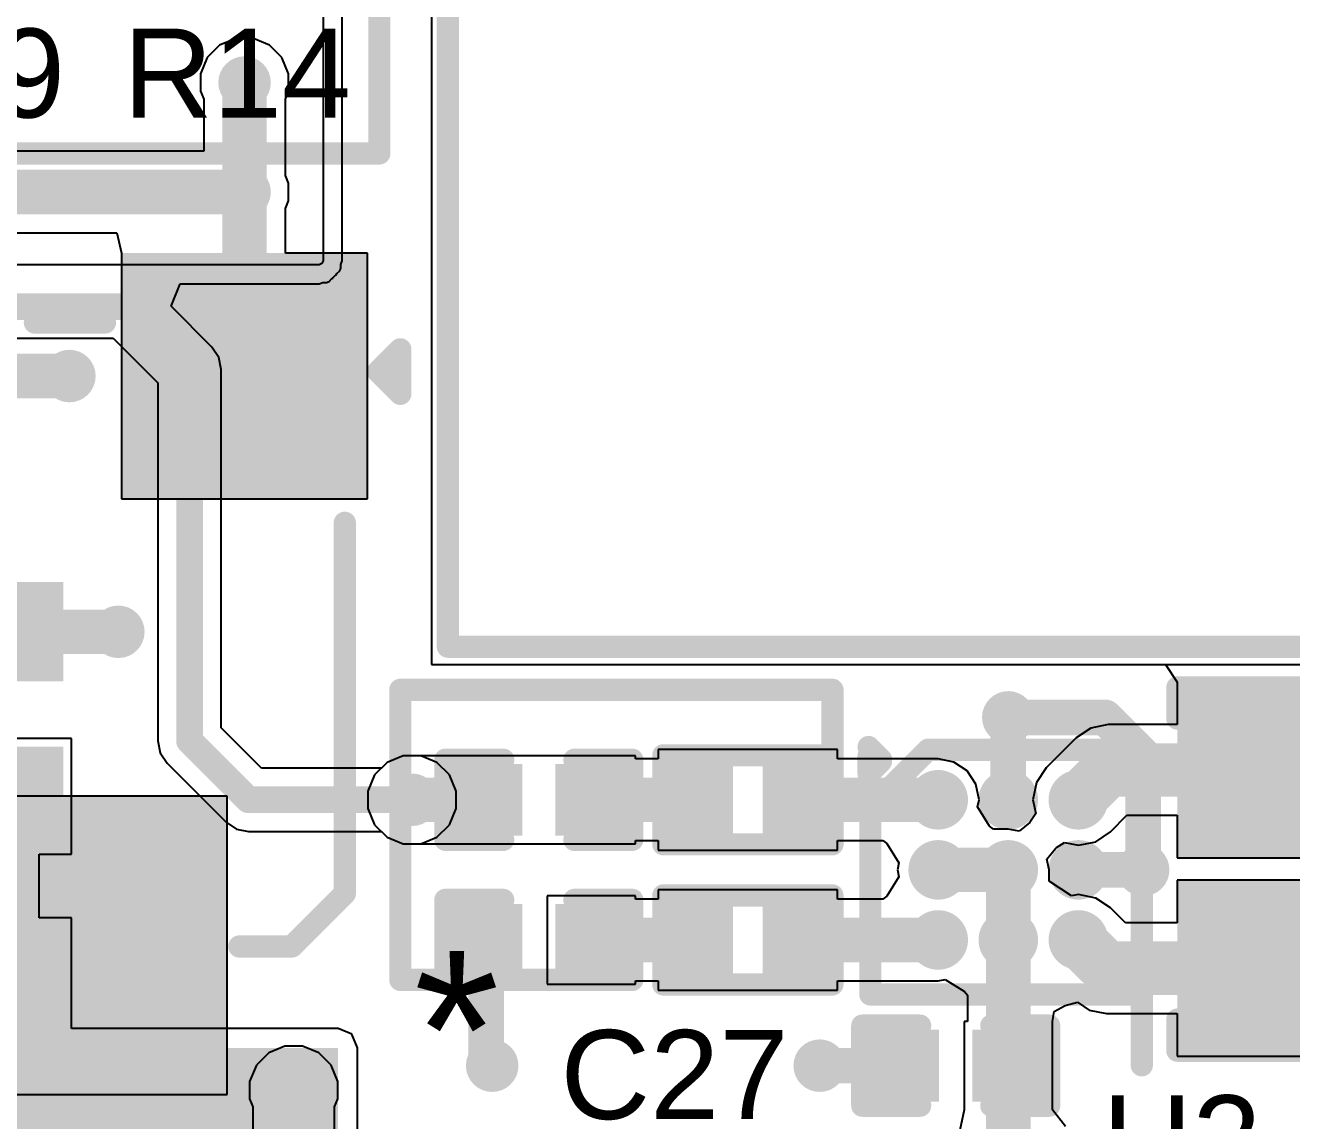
# Model space of a CAD drawing. Header units: millimetres. Extents: x -8 to 96, y -10 to 27.
# Drawn here: x 14.56 to 21.79, y 11.27 to 17.52 of the extents above; entities that cross this region are included whole.
import ezdxf

# ---------------------------------------------------------------- set-up
doc = ezdxf.new("R2010")
doc.units = ezdxf.units.MM
for name, color, linetype in [('BottomLayer', 5, 'Continuous'), ('BottomPaste', 16, 'Continuous'), ('BottomSolder', 6, 'Continuous'), ('TopLayer', 1, 'Continuous'), ('TopOverlay', 2, 'Continuous'), ('TopPaste', 8, 'Continuous'), ('TopSolder', 216, 'Continuous'), ('ViaHoleLayer', 16, 'Continuous')]:
    doc.layers.add(name, color=color, linetype=linetype)
doc.styles.add('Arial', font='', dxfattribs={"height": 0.2})
doc.styles.get('Arial').set_extended_font_data('Arial')

# ---------------------------------------------------------------- blocks, each defined once
blk = doc.blocks.new('9_DSBGA_9')
at = {"layer": 'TopLayer'}
h = blk.add_hatch(color=1, dxfattribs=at)
edge = h.paths.add_edge_path()
edge.add_arc((-0.4, 0.4), 0.115, 0, 360)
h = blk.add_hatch(color=1, dxfattribs=at)
edge = h.paths.add_edge_path()
edge.add_arc((0, 0.4), 0.115, 0, 360)
h = blk.add_hatch(color=1, dxfattribs=at)
edge = h.paths.add_edge_path()
edge.add_arc((0.4, 0.4), 0.115, 0, 360)
h = blk.add_hatch(color=1, dxfattribs=at)
edge = h.paths.add_edge_path()
edge.add_arc((-0.4, 0), 0.115, 0, 360)
h = blk.add_hatch(color=1, dxfattribs=at)
edge = h.paths.add_edge_path()
edge.add_arc((0, 0), 0.115, 0, 360)
h = blk.add_hatch(color=1, dxfattribs=at)
edge = h.paths.add_edge_path()
edge.add_arc((0.4, 0), 0.115, 0, 360)
h = blk.add_hatch(color=1, dxfattribs=at)
edge = h.paths.add_edge_path()
edge.add_arc((-0.4, -0.4), 0.115, 0, 360)
h = blk.add_hatch(color=1, dxfattribs=at)
edge = h.paths.add_edge_path()
edge.add_arc((0, -0.4), 0.115, 0, 360)
h = blk.add_hatch(color=1, dxfattribs=at)
edge = h.paths.add_edge_path()
edge.add_arc((0.4, -0.4), 0.115, 0, 360)
at = {"layer": 'TopPaste'}
h = blk.add_hatch(color=8, dxfattribs=at)
edge = h.paths.add_edge_path()
edge.add_arc((-0.4, 0.4), 0.115, 0, 360)
h = blk.add_hatch(color=8, dxfattribs=at)
edge = h.paths.add_edge_path()
edge.add_arc((0, 0.4), 0.115, 0, 360)
h = blk.add_hatch(color=8, dxfattribs=at)
edge = h.paths.add_edge_path()
edge.add_arc((0.4, 0.4), 0.115, 0, 360)
h = blk.add_hatch(color=8, dxfattribs=at)
edge = h.paths.add_edge_path()
edge.add_arc((-0.4, 0), 0.115, 0, 360)
h = blk.add_hatch(color=8, dxfattribs=at)
edge = h.paths.add_edge_path()
edge.add_arc((0, 0), 0.115, 0, 360)
h = blk.add_hatch(color=8, dxfattribs=at)
edge = h.paths.add_edge_path()
edge.add_arc((0.4, 0), 0.115, 0, 360)
h = blk.add_hatch(color=8, dxfattribs=at)
edge = h.paths.add_edge_path()
edge.add_arc((-0.4, -0.4), 0.115, 0, 360)
h = blk.add_hatch(color=8, dxfattribs=at)
edge = h.paths.add_edge_path()
edge.add_arc((0, -0.4), 0.115, 0, 360)
h = blk.add_hatch(color=8, dxfattribs=at)
edge = h.paths.add_edge_path()
edge.add_arc((0.4, -0.4), 0.115, 0, 360)
at = {"layer": 'TopSolder'}
h = blk.add_hatch(color=216, dxfattribs=at)
edge = h.paths.add_edge_path()
edge.add_arc((-0.4, 0.4), 0.17, 0, 360)
h = blk.add_hatch(color=216, dxfattribs=at)
edge = h.paths.add_edge_path()
edge.add_arc((0, 0.4), 0.17, 0, 360)
h = blk.add_hatch(color=216, dxfattribs=at)
edge = h.paths.add_edge_path()
edge.add_arc((0.4, 0.4), 0.17, 0, 360)
h = blk.add_hatch(color=216, dxfattribs=at)
edge = h.paths.add_edge_path()
edge.add_arc((-0.4, 0), 0.17, 0, 360)
h = blk.add_hatch(color=216, dxfattribs=at)
edge = h.paths.add_edge_path()
edge.add_arc((0, 0), 0.17, 0, 360)
h = blk.add_hatch(color=216, dxfattribs=at)
edge = h.paths.add_edge_path()
edge.add_arc((0.4, 0), 0.17, 0, 360)
h = blk.add_hatch(color=216, dxfattribs=at)
edge = h.paths.add_edge_path()
edge.add_arc((-0.4, -0.4), 0.17, 0, 360)
h = blk.add_hatch(color=216, dxfattribs=at)
edge = h.paths.add_edge_path()
edge.add_arc((0, -0.4), 0.17, 0, 360)
h = blk.add_hatch(color=216, dxfattribs=at)
edge = h.paths.add_edge_path()
edge.add_arc((0.4, -0.4), 0.17, 0, 360)
at = {"layer": 'TopOverlay', "const_width": 0.127}
for points in [[(-0.7974, 0.7012), (-0.7266, 0.6305)], [(-0.7874, 0.3556), (-0.4572, 0.6858)], [(-0.4572, 0.6858), (0.762, 0.6858)], [(0.762, -0.7112), (0.762, 0.6858)], [(-0.7974, 0.5488), (-0.7974, 0.6488)], [(-0.7974, 0.5488), (-0.7266, 0.6196)], [(-0.7874, -0.7112), (-0.7874, 0.3556)], [(-0.7874, -0.7112), (0.762, -0.7112)]]:
    blk.add_lwpolyline(points, dxfattribs=at)
at = {"layer": 'TopOverlay', "const_width": 0.0635}
for points in [[(-0.8291, 0.7012, 1), (-0.7656, 0.7012, 1)], [(-0.4889, 0.6858, 1), (-0.4254, 0.6858, 1)], [(-0.4889, 0.6858, 1), (-0.4254, 0.6858, 1)], [(0.7302, 0.6858, 1), (0.7937, 0.6858, 1)], [(0.7302, 0.6858, 1), (0.7937, 0.6858, 1)], [(-0.8291, 0.6488, 1), (-0.7656, 0.6488, 1)], [(-0.7584, 0.6305, 1), (-0.6949, 0.6305, 1)], [(-0.7584, 0.6196, 1), (-0.6949, 0.6196, 1)], [(-0.8291, 0.5488, 1), (-0.7656, 0.5488, 1)], [(-0.8291, 0.5488, 1), (-0.7656, 0.5488, 1)], [(-0.8191, 0.3556, 1), (-0.7556, 0.3556, 1)], [(-0.8191, 0.3556, 1), (-0.7556, 0.3556, 1)], [(-0.8191, -0.7112, 1), (-0.7556, -0.7112, 1)], [(-0.8191, -0.7112, 1), (-0.7556, -0.7112, 1)], [(0.7302, -0.7112, 1), (0.7937, -0.7112, 1)], [(0.7302, -0.7112, 1), (0.7937, -0.7112, 1)]]:
    blk.add_lwpolyline(points, format="xyb", close=True, dxfattribs=at)
blk = doc.blocks.new('S______B______0402_B_24')
at = {"layer": 'BottomLayer'}
for points in [[(-0.2413, 0.3175), (-0.2413, -0.3175), (-0.6985, -0.3175), (-0.6985, 0.3175)], [(0.6985, 0.3175), (0.6985, -0.3175), (0.2413, -0.3175), (0.2413, 0.3175)]]:
    blk.add_hatch(color=5, dxfattribs=at).paths.add_polyline_path(points)
at = {"layer": 'BottomPaste'}
for points in [[(-0.2413, 0.3175), (-0.2413, -0.3175), (-0.6985, -0.3175), (-0.6985, 0.3175)], [(0.6985, 0.3175), (0.6985, -0.3175), (0.2413, -0.3175), (0.2413, 0.3175)]]:
    blk.add_hatch(color=16, dxfattribs=at).paths.add_polyline_path(points)
at = {"layer": 'BottomSolder'}
for points in [[(-0.1863, 0.3725), (-0.1863, -0.3725), (-0.7535, -0.3725), (-0.7535, 0.3725)], [(0.7535, 0.3725), (0.7535, -0.3725), (0.1863, -0.3725), (0.1863, 0.3725)]]:
    blk.add_hatch(color=6, dxfattribs=at).paths.add_polyline_path(points)
blk = doc.blocks.new('S______B______0402_B_25')
at = {"layer": 'BottomLayer'}
for points in [[(-0.2413, 0.3175), (-0.2413, -0.3175), (-0.6985, -0.3175), (-0.6985, 0.3175)], [(0.6985, 0.3175), (0.6985, -0.3175), (0.2413, -0.3175), (0.2413, 0.3175)]]:
    blk.add_hatch(color=5, dxfattribs=at).paths.add_polyline_path(points)
at = {"layer": 'BottomPaste'}
for points in [[(-0.2413, 0.3175), (-0.2413, -0.3175), (-0.6985, -0.3175), (-0.6985, 0.3175)], [(0.6985, 0.3175), (0.6985, -0.3175), (0.2413, -0.3175), (0.2413, 0.3175)]]:
    blk.add_hatch(color=16, dxfattribs=at).paths.add_polyline_path(points)
at = {"layer": 'BottomSolder'}
for points in [[(-0.1863, 0.3725), (-0.1863, -0.3725), (-0.7535, -0.3725), (-0.7535, 0.3725)], [(0.7535, 0.3725), (0.7535, -0.3725), (0.1863, -0.3725), (0.1863, 0.3725)]]:
    blk.add_hatch(color=6, dxfattribs=at).paths.add_polyline_path(points)
blk = doc.blocks.new('R___0201_26')
at = {"layer": 'TopLayer'}
for points in [[(-0.41, 0.185), (-0.14, 0.185), (-0.14, -0.185), (-0.41, -0.185)], [(0.14, 0.185), (0.41, 0.185), (0.41, -0.185), (0.14, -0.185)]]:
    blk.add_hatch(color=1, dxfattribs=at).paths.add_polyline_path(points)
at = {"layer": 'TopPaste'}
for points in [[(-0.41, 0.185), (-0.14, 0.185), (-0.14, -0.185), (-0.41, -0.185)], [(0.14, 0.185), (0.41, 0.185), (0.41, -0.185), (0.14, -0.185)]]:
    blk.add_hatch(color=8, dxfattribs=at).paths.add_polyline_path(points)
at = {"layer": 'TopSolder'}
for points in [[(-0.465, 0.24), (-0.085, 0.24), (-0.085, -0.24), (-0.465, -0.24)], [(0.085, 0.24), (0.465, 0.24), (0.465, -0.24), (0.085, -0.24)]]:
    blk.add_hatch(color=216, dxfattribs=at).paths.add_polyline_path(points)
at = {"layer": 'TopOverlay', "const_width": 0.127}
for points in [[(-0.4826, 0.254), (0.4826, 0.254)], [(-0.4826, -0.254), (-0.4826, 0.254)], [(0.4826, -0.254), (0.4826, 0.254)], [(-0.4826, -0.254), (0.4826, -0.254)]]:
    blk.add_lwpolyline(points, dxfattribs=at)
at = {"layer": 'TopOverlay', "const_width": 0.0635}
for points in [[(-0.5143, 0.254, 1), (-0.4508, 0.254, 1)], [(-0.5143, 0.254, 1), (-0.4508, 0.254, 1)], [(0.4508, 0.254, 1), (0.5143, 0.254, 1)], [(0.4508, 0.254, 1), (0.5143, 0.254, 1)], [(-0.5143, -0.254, 1), (-0.4508, -0.254, 1)], [(-0.5143, -0.254, 1), (-0.4508, -0.254, 1)], [(0.4508, -0.254, 1), (0.5143, -0.254, 1)], [(0.4508, -0.254, 1), (0.5143, -0.254, 1)]]:
    blk.add_lwpolyline(points, format="xyb", close=True, dxfattribs=at)
blk = doc.blocks.new('TC33X_2_105E_28')
at = {"layer": 'TopLayer'}
for points in [[(-0.8, 2.375), (0.8, 2.375), (0.8, 0.875), (-0.8, 0.875)], [(-1.6, -1.025), (-0.4, -1.025), (-0.4, -2.225), (-1.6, -2.225)], [(0.4, -1.025), (1.6, -1.025), (1.6, -2.225), (0.4, -2.225)]]:
    blk.add_hatch(color=1, dxfattribs=at).paths.add_polyline_path(points)
at = {"layer": 'TopPaste'}
for points in [[(-0.8, 2.375), (0.8, 2.375), (0.8, 0.875), (-0.8, 0.875)], [(-1.6, -1.025), (-0.4, -1.025), (-0.4, -2.225), (-1.6, -2.225)], [(0.4, -1.025), (1.6, -1.025), (1.6, -2.225), (0.4, -2.225)]]:
    blk.add_hatch(color=8, dxfattribs=at).paths.add_polyline_path(points)
at = {"layer": 'TopSolder'}
for points in [[(-0.9016, 2.4766), (0.9016, 2.4766), (0.9016, 0.7734), (-0.9016, 0.7734)], [(-1.7016, -0.9234), (-0.2984, -0.9234), (-0.2984, -2.3266), (-1.7016, -2.3266)], [(0.2984, -0.9234), (1.7016, -0.9234), (1.7016, -2.3266), (0.2984, -2.3266)]]:
    blk.add_hatch(color=216, dxfattribs=at).paths.add_polyline_path(points)
at = {"layer": 'TopOverlay', "const_width": 0.127}
for points in [[(-1.27, 1.6312), (-1.572, 1.3292)], [(-0.97, 1.6312), (-1.27, 1.6312)], [(1.27, 1.6312), (0.97, 1.6312)], [(1.572, 1.3292), (1.27, 1.6312)], [(-1.572, 1.3292), (-1.572, -0.7874)], [(1.572, 1.3292), (1.572, -0.7874)], [(-1.889, -1.5234), (-1.889, -1.7774)], [(-1.762, -1.6504), (-1.889, -1.5234)], [(-1.762, -1.6504), (-1.889, -1.7774)], [(0.1968, -1.9304), (-0.2032, -1.9304)]]:
    blk.add_lwpolyline(points, dxfattribs=at)
at = {"layer": 'TopOverlay', "const_width": 0.0635}
for points in [[(-1.3018, 1.6312, 1), (-1.2383, 1.6312, 1)], [(-1.3018, 1.6312, 1), (-1.2383, 1.6312, 1)], [(-1.0018, 1.6312, 1), (-0.9383, 1.6312, 1)], [(0.9383, 1.6312, 1), (1.0018, 1.6312, 1)], [(1.2383, 1.6312, 1), (1.3018, 1.6312, 1)], [(1.2383, 1.6312, 1), (1.3018, 1.6312, 1)], [(-1.6038, 1.3292, 1), (-1.5403, 1.3292, 1)], [(-1.6038, 1.3292, 1), (-1.5403, 1.3292, 1)], [(1.5403, 1.3292, 1), (1.6038, 1.3292, 1)], [(1.5403, 1.3292, 1), (1.6038, 1.3292, 1)], [(-1.6038, -0.7874, 1), (-1.5403, -0.7874, 1)], [(1.5403, -0.7874, 1), (1.6038, -0.7874, 1)], [(-1.9208, -1.5234, 1), (-1.8573, -1.5234, 1)], [(-1.9208, -1.5234, 1), (-1.8573, -1.5234, 1)], [(-1.7938, -1.6504, 1), (-1.7303, -1.6504, 1)], [(-1.7938, -1.6504, 1), (-1.7303, -1.6504, 1)], [(-1.9208, -1.7774, 1), (-1.8573, -1.7774, 1)], [(-1.9208, -1.7774, 1), (-1.8573, -1.7774, 1)], [(-0.2349, -1.9304, 1), (-0.1714, -1.9304, 1)], [(0.165, -1.9304, 1), (0.2285, -1.9304, 1)]]:
    blk.add_lwpolyline(points, format="xyb", close=True, dxfattribs=at)
blk = doc.blocks.new('R___0201_38')
at = {"layer": 'TopLayer'}
for points in [[(-0.41, 0.185), (-0.14, 0.185), (-0.14, -0.185), (-0.41, -0.185)], [(0.14, 0.185), (0.41, 0.185), (0.41, -0.185), (0.14, -0.185)]]:
    blk.add_hatch(color=1, dxfattribs=at).paths.add_polyline_path(points)
at = {"layer": 'TopPaste'}
for points in [[(-0.41, 0.185), (-0.14, 0.185), (-0.14, -0.185), (-0.41, -0.185)], [(0.14, 0.185), (0.41, 0.185), (0.41, -0.185), (0.14, -0.185)]]:
    blk.add_hatch(color=8, dxfattribs=at).paths.add_polyline_path(points)
at = {"layer": 'TopSolder'}
for points in [[(-0.465, 0.24), (-0.085, 0.24), (-0.085, -0.24), (-0.465, -0.24)], [(0.085, 0.24), (0.465, 0.24), (0.465, -0.24), (0.085, -0.24)]]:
    blk.add_hatch(color=216, dxfattribs=at).paths.add_polyline_path(points)
at = {"layer": 'TopOverlay', "const_width": 0.127}
for points in [[(-0.4826, 0.254), (0.4826, 0.254)], [(-0.4826, -0.254), (-0.4826, 0.254)], [(0.4826, -0.254), (0.4826, 0.254)], [(-0.4826, -0.254), (0.4826, -0.254)]]:
    blk.add_lwpolyline(points, dxfattribs=at)
at = {"layer": 'TopOverlay', "const_width": 0.0635}
for points in [[(-0.5143, 0.254, 1), (-0.4508, 0.254, 1)], [(-0.5143, 0.254, 1), (-0.4508, 0.254, 1)], [(0.4508, 0.254, 1), (0.5143, 0.254, 1)], [(0.4508, 0.254, 1), (0.5143, 0.254, 1)], [(-0.5143, -0.254, 1), (-0.4508, -0.254, 1)], [(-0.5143, -0.254, 1), (-0.4508, -0.254, 1)], [(0.4508, -0.254, 1), (0.5143, -0.254, 1)], [(0.4508, -0.254, 1), (0.5143, -0.254, 1)]]:
    blk.add_lwpolyline(points, format="xyb", close=True, dxfattribs=at)
blk = doc.blocks.new('IND_0603__1608_M_______49')
at = {"layer": 'TopLayer'}
for points in [[(-1, 0.4), (-0.4, 0.4), (-0.4, -0.4), (-1, -0.4)], [(0.4, 0.4), (1, 0.4), (1, -0.4), (0.4, -0.4)]]:
    blk.add_hatch(color=1, dxfattribs=at).paths.add_polyline_path(points)
at = {"layer": 'TopPaste'}
for points in [[(-1, 0.4), (-0.4, 0.4), (-0.4, -0.4), (-1, -0.4)], [(0.4, 0.4), (1, 0.4), (1, -0.4), (0.4, -0.4)]]:
    blk.add_hatch(color=8, dxfattribs=at).paths.add_polyline_path(points)
at = {"layer": 'TopSolder'}
for points in [[(-1.1016, 0.5016), (-0.2984, 0.5016), (-0.2984, -0.5016), (-1.1016, -0.5016)], [(0.2984, 0.5016), (1.1016, 0.5016), (1.1016, -0.5016), (0.2984, -0.5016)]]:
    blk.add_hatch(color=216, dxfattribs=at).paths.add_polyline_path(points)
at = {"layer": 'TopOverlay', "const_width": 0.127}
for points in [[(-0.2032, 0.4572), (0.2286, 0.4572)], [(-0.2032, -0.4572), (0.2286, -0.4572)]]:
    blk.add_lwpolyline(points, dxfattribs=at)
at = {"layer": 'TopOverlay', "const_width": 0.0635}
for points in [[(-0.2349, 0.4572, 1), (-0.1714, 0.4572, 1)], [(0.1968, 0.4572, 1), (0.2604, 0.4572, 1)], [(-0.2349, -0.4572, 1), (-0.1714, -0.4572, 1)], [(0.1968, -0.4572, 1), (0.2604, -0.4572, 1)]]:
    blk.add_lwpolyline(points, format="xyb", close=True, dxfattribs=at)
blk = doc.blocks.new('IND_0603__1608_M_______50')
at = {"layer": 'TopLayer'}
for points in [[(-1, 0.4), (-0.4, 0.4), (-0.4, -0.4), (-1, -0.4)], [(0.4, 0.4), (1, 0.4), (1, -0.4), (0.4, -0.4)]]:
    blk.add_hatch(color=1, dxfattribs=at).paths.add_polyline_path(points)
at = {"layer": 'TopPaste'}
for points in [[(-1, 0.4), (-0.4, 0.4), (-0.4, -0.4), (-1, -0.4)], [(0.4, 0.4), (1, 0.4), (1, -0.4), (0.4, -0.4)]]:
    blk.add_hatch(color=8, dxfattribs=at).paths.add_polyline_path(points)
at = {"layer": 'TopSolder'}
for points in [[(-1.1016, 0.5016), (-0.2984, 0.5016), (-0.2984, -0.5016), (-1.1016, -0.5016)], [(0.2984, 0.5016), (1.1016, 0.5016), (1.1016, -0.5016), (0.2984, -0.5016)]]:
    blk.add_hatch(color=216, dxfattribs=at).paths.add_polyline_path(points)
at = {"layer": 'TopOverlay', "const_width": 0.127}
for points in [[(-0.2032, 0.4572), (0.2286, 0.4572)], [(-0.2032, -0.4572), (0.2286, -0.4572)]]:
    blk.add_lwpolyline(points, dxfattribs=at)
at = {"layer": 'TopOverlay', "const_width": 0.0635}
for points in [[(-0.2349, 0.4572, 1), (-0.1714, 0.4572, 1)], [(0.1968, 0.4572, 1), (0.2604, 0.4572, 1)], [(-0.2349, -0.4572, 1), (-0.1714, -0.4572, 1)], [(0.1968, -0.4572, 1), (0.2604, -0.4572, 1)]]:
    blk.add_lwpolyline(points, format="xyb", close=True, dxfattribs=at)
blk = doc.blocks.new('C___0201_58')
at = {"layer": 'TopLayer'}
for points in [[(-0.45, 0.15), (-0.15, 0.15), (-0.15, -0.15), (-0.45, -0.15)], [(0.15, 0.15), (0.45, 0.15), (0.45, -0.15), (0.15, -0.15)]]:
    blk.add_hatch(color=1, dxfattribs=at).paths.add_polyline_path(points)
at = {"layer": 'TopPaste'}
for points in [[(-0.45, 0.15), (-0.15, 0.15), (-0.15, -0.15), (-0.45, -0.15)], [(0.15, 0.15), (0.45, 0.15), (0.45, -0.15), (0.15, -0.15)]]:
    blk.add_hatch(color=8, dxfattribs=at).paths.add_polyline_path(points)
at = {"layer": 'TopSolder'}
for points in [[(-0.505, 0.205), (-0.095, 0.205), (-0.095, -0.205), (-0.505, -0.205)], [(0.095, 0.205), (0.505, 0.205), (0.505, -0.205), (0.095, -0.205)]]:
    blk.add_hatch(color=216, dxfattribs=at).paths.add_polyline_path(points)
at = {"layer": 'TopOverlay', "const_width": 0.127}
for points in [[(-0.5334, -0.2286), (-0.5334, 0.2286)], [(-0.5334, 0.2286), (-0.2032, 0.2286)], [(0.2032, 0.2286), (0.5334, 0.2286)], [(0.5334, -0.2286), (0.5334, 0.2286)], [(-0.5334, -0.2286), (-0.2032, -0.2286)], [(0.2032, -0.2286), (0.5334, -0.2286)]]:
    blk.add_lwpolyline(points, dxfattribs=at)
at = {"layer": 'TopOverlay', "const_width": 0.0635}
for points in [[(-0.5651, 0.2286, 1), (-0.5016, 0.2286, 1)], [(-0.5651, 0.2286, 1), (-0.5016, 0.2286, 1)], [(-0.2349, 0.2286, 1), (-0.1714, 0.2286, 1)], [(0.1714, 0.2286, 1), (0.2349, 0.2286, 1)], [(0.5016, 0.2286, 1), (0.5651, 0.2286, 1)], [(0.5016, 0.2286, 1), (0.5651, 0.2286, 1)], [(-0.5651, -0.2286, 1), (-0.5016, -0.2286, 1)], [(-0.5651, -0.2286, 1), (-0.5016, -0.2286, 1)], [(-0.2349, -0.2286, 1), (-0.1714, -0.2286, 1)], [(0.1714, -0.2286, 1), (0.2349, -0.2286, 1)], [(0.5016, -0.2286, 1), (0.5651, -0.2286, 1)], [(0.5016, -0.2286, 1), (0.5651, -0.2286, 1)]]:
    blk.add_lwpolyline(points, format="xyb", close=True, dxfattribs=at)
blk = doc.blocks.new('C___0201_59')
at = {"layer": 'TopLayer'}
for points in [[(-0.45, 0.15), (-0.15, 0.15), (-0.15, -0.15), (-0.45, -0.15)], [(0.15, 0.15), (0.45, 0.15), (0.45, -0.15), (0.15, -0.15)]]:
    blk.add_hatch(color=1, dxfattribs=at).paths.add_polyline_path(points)
at = {"layer": 'TopPaste'}
for points in [[(-0.45, 0.15), (-0.15, 0.15), (-0.15, -0.15), (-0.45, -0.15)], [(0.15, 0.15), (0.45, 0.15), (0.45, -0.15), (0.15, -0.15)]]:
    blk.add_hatch(color=8, dxfattribs=at).paths.add_polyline_path(points)
at = {"layer": 'TopSolder'}
for points in [[(-0.505, 0.205), (-0.095, 0.205), (-0.095, -0.205), (-0.505, -0.205)], [(0.095, 0.205), (0.505, 0.205), (0.505, -0.205), (0.095, -0.205)]]:
    blk.add_hatch(color=216, dxfattribs=at).paths.add_polyline_path(points)
at = {"layer": 'TopOverlay', "const_width": 0.127}
for points in [[(-0.5334, -0.2286), (-0.5334, 0.2286)], [(-0.5334, 0.2286), (-0.2032, 0.2286)], [(0.2032, 0.2286), (0.5334, 0.2286)], [(0.5334, -0.2286), (0.5334, 0.2286)], [(-0.5334, -0.2286), (-0.2032, -0.2286)], [(0.2032, -0.2286), (0.5334, -0.2286)]]:
    blk.add_lwpolyline(points, dxfattribs=at)
at = {"layer": 'TopOverlay', "const_width": 0.0635}
for points in [[(-0.5651, 0.2286, 1), (-0.5016, 0.2286, 1)], [(-0.5651, 0.2286, 1), (-0.5016, 0.2286, 1)], [(-0.2349, 0.2286, 1), (-0.1714, 0.2286, 1)], [(0.1714, 0.2286, 1), (0.2349, 0.2286, 1)], [(0.5016, 0.2286, 1), (0.5651, 0.2286, 1)], [(0.5016, 0.2286, 1), (0.5651, 0.2286, 1)], [(-0.5651, -0.2286, 1), (-0.5016, -0.2286, 1)], [(-0.5651, -0.2286, 1), (-0.5016, -0.2286, 1)], [(-0.2349, -0.2286, 1), (-0.1714, -0.2286, 1)], [(0.1714, -0.2286, 1), (0.2349, -0.2286, 1)], [(0.5016, -0.2286, 1), (0.5651, -0.2286, 1)], [(0.5016, -0.2286, 1), (0.5651, -0.2286, 1)]]:
    blk.add_lwpolyline(points, format="xyb", close=True, dxfattribs=at)
blk = doc.blocks.new('CAP_0201_60')
at = {"layer": 'TopLayer'}
for points in [[(-0.45, 0.15), (-0.15, 0.15), (-0.15, -0.15), (-0.45, -0.15)], [(0.15, 0.15), (0.45, 0.15), (0.45, -0.15), (0.15, -0.15)]]:
    blk.add_hatch(color=1, dxfattribs=at).paths.add_polyline_path(points)
at = {"layer": 'TopPaste'}
for points in [[(-0.45, 0.15), (-0.15, 0.15), (-0.15, -0.15), (-0.45, -0.15)], [(0.15, 0.15), (0.45, 0.15), (0.45, -0.15), (0.15, -0.15)]]:
    blk.add_hatch(color=8, dxfattribs=at).paths.add_polyline_path(points)
at = {"layer": 'TopSolder'}
for points in [[(-0.505, 0.205), (-0.095, 0.205), (-0.095, -0.205), (-0.505, -0.205)], [(0.095, 0.205), (0.505, 0.205), (0.505, -0.205), (0.095, -0.205)]]:
    blk.add_hatch(color=216, dxfattribs=at).paths.add_polyline_path(points)
at = {"layer": 'TopOverlay', "const_width": 0.127}
for points in [[(-0.5334, -0.2286), (-0.5334, 0.2286)], [(-0.5334, 0.2286), (-0.2032, 0.2286)], [(0.2032, 0.2286), (0.5334, 0.2286)], [(0.5334, -0.2286), (0.5334, 0.2286)], [(-0.5334, -0.2286), (-0.2032, -0.2286)], [(0.2032, -0.2286), (0.5334, -0.2286)]]:
    blk.add_lwpolyline(points, dxfattribs=at)
at = {"layer": 'TopOverlay', "const_width": 0.0635}
for points in [[(-0.5651, 0.2286, 1), (-0.5016, 0.2286, 1)], [(-0.5651, 0.2286, 1), (-0.5016, 0.2286, 1)], [(-0.2349, 0.2286, 1), (-0.1714, 0.2286, 1)], [(0.1714, 0.2286, 1), (0.2349, 0.2286, 1)], [(0.5016, 0.2286, 1), (0.5651, 0.2286, 1)], [(0.5016, 0.2286, 1), (0.5651, 0.2286, 1)], [(-0.5651, -0.2286, 1), (-0.5016, -0.2286, 1)], [(-0.5651, -0.2286, 1), (-0.5016, -0.2286, 1)], [(-0.2349, -0.2286, 1), (-0.1714, -0.2286, 1)], [(0.1714, -0.2286, 1), (0.2349, -0.2286, 1)], [(0.5016, -0.2286, 1), (0.5651, -0.2286, 1)], [(0.5016, -0.2286, 1), (0.5651, -0.2286, 1)]]:
    blk.add_lwpolyline(points, format="xyb", close=True, dxfattribs=at)
blk = doc.blocks.new('ANT3216LL00R2400A_85')
at = {"layer": 'TopOverlay', "const_width": 0.127}
for points in [[(-2.2, -5), (-2.2, 5)], [(-2.2, -5), (7.8, -5)]]:
    blk.add_lwpolyline(points, dxfattribs=at)
at = {"layer": 'TopOverlay', "const_width": 0.0635}
blk.add_lwpolyline([(-2.2318, -5, 1), (-2.1683, -5, 1)], format="xyb", close=True, dxfattribs=at)
blk.add_lwpolyline([(-2.2318, -5, 1), (-2.1683, -5, 1)], format="xyb", close=True, dxfattribs=at)

msp = doc.modelspace()

# ---------------------------------------------------------------- hatches: boundary and pattern name
at = {"layer": 'BottomLayer'}
h = msp.add_hatch(color=5, dxfattribs=at)
edge = h.paths.add_edge_path()
edge.add_arc((15.8082, 17.1911), 0.15, 0, 360)
h = msp.add_hatch(color=5, dxfattribs=at)
edge = h.paths.add_edge_path()
edge.add_arc((15.8082, 16.5661), 0.15, 0, 360)
h = msp.add_hatch(color=5, dxfattribs=at)
edge = h.paths.add_edge_path()
edge.add_arc((14.8082, 15.5158), 0.15, 0, 360)
h = msp.add_hatch(color=5, dxfattribs=at)
edge = h.paths.add_edge_path()
edge.add_arc((15.0876, 14.0559), 0.15, 0, 360)
h = msp.add_hatch(color=5, dxfattribs=at)
edge = h.paths.add_edge_path()
edge.add_arc((20.1676, 13.5674), 0.15, 0, 360)
h = msp.add_hatch(color=5, dxfattribs=at)
edge = h.paths.add_edge_path()
edge.add_arc((16.764, 13.097), 0.15, 0, 360)
h = msp.add_hatch(color=5, dxfattribs=at)
edge = h.paths.add_edge_path()
edge.add_arc((20.9375, 12.697), 0.15, 0, 360)
h = msp.add_hatch(color=5, dxfattribs=at)
edge = h.paths.add_edge_path()
edge.add_arc((17.2217, 11.5794), 0.15, 0, 360)
h = msp.add_hatch(color=5, dxfattribs=at)
edge = h.paths.add_edge_path()
edge.add_arc((19.0912, 11.5794), 0.15, 0, 360)
msp.add_hatch(color=5, dxfattribs=at).paths.add_polyline_path([(14.0843, 10.5296), (16.3421, 10.5296), (16.3421, 11.681), (14.0843, 11.681)])
h = msp.add_hatch(color=5, dxfattribs=at)
edge = h.paths.add_edge_path()
edge.add_arc((16.0888, 11.4394), 0.15, 0, 360)
at = {"layer": 'TopLayer'}
h = msp.add_hatch(color=1, dxfattribs=at)
edge = h.paths.add_edge_path()
edge.add_arc((15.8082, 17.1911), 0.15, 0, 360)
h = msp.add_hatch(color=1, dxfattribs=at)
edge = h.paths.add_edge_path()
edge.add_arc((15.8082, 16.5661), 0.15, 0, 360)
h = msp.add_hatch(color=1, dxfattribs=at)
edge = h.paths.add_edge_path()
edge.add_arc((14.8082, 15.5158), 0.15, 0, 360)
h = msp.add_hatch(color=1, dxfattribs=at)
edge = h.paths.add_edge_path()
edge.add_arc((15.0876, 14.0559), 0.15, 0, 360)
h = msp.add_hatch(color=1, dxfattribs=at)
edge = h.paths.add_edge_path()
edge.add_arc((20.1676, 13.5674), 0.15, 0, 360)
h = msp.add_hatch(color=1, dxfattribs=at)
edge = h.paths.add_edge_path()
edge.add_arc((16.764, 13.097), 0.15, 0, 360)
h = msp.add_hatch(color=1, dxfattribs=at)
edge = h.paths.add_edge_path()
edge.add_arc((20.9375, 12.697), 0.15, 0, 360)
h = msp.add_hatch(color=1, dxfattribs=at)
edge = h.paths.add_edge_path()
edge.add_arc((17.2217, 11.5794), 0.15, 0, 360)
h = msp.add_hatch(color=1, dxfattribs=at)
edge = h.paths.add_edge_path()
edge.add_arc((19.0912, 11.5794), 0.15, 0, 360)
h = msp.add_hatch(color=1, dxfattribs=at)
edge = h.paths.add_edge_path()
edge.add_arc((16.0888, 11.4394), 0.15, 0, 360)
at = {"layer": 'ViaHoleLayer'}
h = msp.add_hatch(color=16, dxfattribs=at)
edge = h.paths.add_edge_path()
edge.add_arc((15.8082, 17.1911), 0.075, 0, 360)
h = msp.add_hatch(color=16, dxfattribs=at)
edge = h.paths.add_edge_path()
edge.add_arc((15.8082, 16.5661), 0.075, 0, 360)
h = msp.add_hatch(color=16, dxfattribs=at)
edge = h.paths.add_edge_path()
edge.add_arc((14.8082, 15.5158), 0.075, 0, 360)
h = msp.add_hatch(color=16, dxfattribs=at)
edge = h.paths.add_edge_path()
edge.add_arc((15.0876, 14.0559), 0.075, 0, 360)
h = msp.add_hatch(color=16, dxfattribs=at)
edge = h.paths.add_edge_path()
edge.add_arc((20.1676, 13.5674), 0.075, 0, 360)
h = msp.add_hatch(color=16, dxfattribs=at)
edge = h.paths.add_edge_path()
edge.add_arc((16.764, 13.097), 0.075, 0, 360)
h = msp.add_hatch(color=16, dxfattribs=at)
edge = h.paths.add_edge_path()
edge.add_arc((20.9375, 12.697), 0.075, 0, 360)
h = msp.add_hatch(color=16, dxfattribs=at)
edge = h.paths.add_edge_path()
edge.add_arc((17.2217, 11.5794), 0.075, 0, 360)
h = msp.add_hatch(color=16, dxfattribs=at)
edge = h.paths.add_edge_path()
edge.add_arc((19.0912, 11.5794), 0.075, 0, 360)
h = msp.add_hatch(color=16, dxfattribs=at)
edge = h.paths.add_edge_path()
edge.add_arc((16.0888, 11.4394), 0.075, 0, 360)

# ---------------------------------------------------------------- linework, layer by layer
at = {"layer": 'BottomLayer'}
for p, q in [((16.8745, 23.746), (16.8745, 13.8687)), ((16.256, 20.2802), (16.256, 16.1733)), ((16.366, 16.1733), (16.366, 20.2802)), ((16.2341, 16.1514), (13.4307, 16.1514)), ((16.2496, 16.1578), (16.2341, 16.1514)), ((16.256, 16.1733), (16.2496, 16.1578)), ((16.3512, 16.1158), (16.3576, 16.1312)), ((16.3576, 16.1531), (16.366, 16.1733)), ((16.3576, 16.1312), (16.3576, 16.1531)), ((16.3576, 16.1312), (16.3576, 16.1312)), ((16.2341, 16.0414), (16.2543, 16.0498)), ((16.2543, 16.0498), (16.2762, 16.0498)), ((16.2762, 16.0498), (16.2917, 16.0562)), ((16.2762, 16.0498), (16.2762, 16.0498)), ((16.2917, 16.0562), (16.3072, 16.0717)), ((16.2917, 16.0562), (16.2917, 16.0562)), ((16.3072, 16.0717), (16.3119, 16.0737)), ((16.3119, 16.0737), (16.3139, 16.0784)), ((16.3139, 16.0784), (16.329, 16.0936)), ((16.329, 16.0936), (16.3338, 16.0955)), ((16.3338, 16.0955), (16.3357, 16.1003)), ((16.3357, 16.1003), (16.3512, 16.1157)), ((16.3512, 16.1157), (16.3512, 16.1158)), ((15.3885, 15.9144), (15.4411, 16.0414)), ((15.4411, 16.0414), (16.2341, 16.0414)), ((15.6222, 15.6807), (15.3885, 15.9144)), ((12.4372, 15.7313), (15.0588, 15.7313)), ((15.0588, 15.7313), (15.3127, 15.4775)), ((15.6615, 15.6219), (15.6222, 15.6807)), ((15.6753, 15.5525), (15.6615, 15.6219)), ((15.6753, 13.5087), (15.6753, 15.5525)), ((15.3127, 15.4775), (15.3127, 13.4336)), ((16.8745, 13.8687), (26.797, 13.8687)), ((14.8209, 13.4463), (13.9827, 13.4463)), ((14.8209, 12.7859), (14.8209, 13.4463)), ((15.9057, 13.2783), (15.6753, 13.5087)), ((15.3127, 13.4336), (15.3265, 13.3642)), ((15.3265, 13.3642), (15.3658, 13.3054)), ((15.3658, 13.3054), (15.7024, 12.9688)), ((16.6215, 13.3103), (16.5895, 13.2783)), ((16.714, 13.3486), (16.6215, 13.3103)), ((16.8141, 13.3486), (16.714, 13.3486)), ((16.9065, 13.3103), (16.8141, 13.3486)), ((16.9773, 13.2395), (16.9065, 13.3103)), ((16.5895, 13.2783), (15.9057, 13.2783)), ((17.0156, 13.1471), (16.9773, 13.2395)), ((17.0156, 13.047), (17.0156, 13.1471)), ((16.9773, 12.9545), (17.0156, 13.047)), ((15.7024, 12.9688), (15.7612, 12.9295)), ((16.9065, 12.8837), (16.9773, 12.9545)), ((15.7612, 12.9295), (15.8306, 12.9157)), ((15.8306, 12.9157), (16.5895, 12.9157)), ((16.5895, 12.9157), (16.6215, 12.8837)), ((16.6215, 12.8837), (16.714, 12.8454)), ((16.8141, 12.8454), (16.9065, 12.8837)), ((16.714, 12.8454), (16.8141, 12.8454)), ((14.6349, 12.4225), (14.6349, 12.7859)), ((14.6349, 12.7859), (14.8209, 12.7859)), ((14.8209, 12.4225), (14.6349, 12.4225)), ((14.8209, 11.791), (14.8209, 12.4225)), ((16.3421, 11.791), (14.8209, 11.791)), ((16.4199, 11.7588), (16.3421, 11.791)), ((16.4521, 11.681), (16.4199, 11.7588)), ((16.4521, 10.5296), (16.4521, 11.681))]:
    msp.add_line(p, q, dxfattribs=at)
for points, const_width in [([(12.4372, 15.9126), (15.1339, 15.9126)], 0.1524), ([(15.1339, 15.9126), (15.494, 15.5525)], 0.1524), ([(15.494, 13.4336), (15.494, 15.5525)], 0.1524), ([(14.4018, 14.0559), (15.0876, 14.0559)], 0.254), ([(20.1676, 13.5674), (20.7197, 13.5674)], 0.2032), ([(20.7197, 13.5674), (20.9375, 13.3495)], 0.2032), ([(15.494, 13.4336), (15.8306, 13.097)], 0.1524), ([(20.9375, 12.697), (20.9375, 13.3495)], 0.2032), ([(15.8306, 13.097), (16.764, 13.097)], 0.1524)]:
    msp.add_lwpolyline(points, dxfattribs=dict(at, const_width=const_width))
for points, const_width in [([(15.0958, 15.9126, 1), (15.172, 15.9126, 1)], 0.0762), ([(15.0958, 15.9126, 1), (15.172, 15.9126, 1)], 0.0762), ([(15.4559, 15.5525, 1), (15.5321, 15.5525, 1)], 0.0762), ([(15.4559, 15.5525, 1), (15.5321, 15.5525, 1)], 0.0762), ([(15.0241, 14.0559, 1), (15.1511, 14.0559, 1)], 0.127), ([(20.1168, 13.5674, 1), (20.2184, 13.5674, 1)], 0.1016), ([(20.6689, 13.5674, 1), (20.7705, 13.5674, 1)], 0.1016), ([(20.6689, 13.5674, 1), (20.7705, 13.5674, 1)], 0.1016), ([(15.4559, 13.4336, 1), (15.5321, 13.4336, 1)], 0.0762), ([(15.4559, 13.4336, 1), (15.5321, 13.4336, 1)], 0.0762), ([(20.8867, 13.3495, 1), (20.9883, 13.3495, 1)], 0.1016), ([(20.8867, 13.3495, 1), (20.9883, 13.3495, 1)], 0.1016), ([(15.7925, 13.097, 1), (15.8687, 13.097, 1)], 0.0762), ([(15.7925, 13.097, 1), (15.8687, 13.097, 1)], 0.0762), ([(16.7259, 13.097, 1), (16.8021, 13.097, 1)], 0.0762), ([(20.8867, 12.697, 1), (20.9883, 12.697, 1)], 0.1016)]:
    msp.add_lwpolyline(points, format="xyb", close=True, dxfattribs=dict(at, const_width=const_width))
at = {"layer": 'TopLayer'}
for p, q in [((16.8745, 17.9608), (16.8745, 13.8687)), ((15.7582, 17.4427), (15.6657, 17.4044)), ((15.8583, 17.4427), (15.7582, 17.4427)), ((15.9507, 17.4044), (15.8583, 17.4427)), ((15.6657, 17.4044), (15.5949, 17.3336)), ((16.0215, 17.3336), (15.9507, 17.4044)), ((15.5949, 17.3336), (15.5566, 17.2411)), ((16.0598, 17.2411), (16.0215, 17.3336)), ((15.5566, 17.2411), (15.5566, 17.1411)), ((16.0598, 17.1411), (16.0598, 17.2411)), ((15.5566, 17.1411), (15.5751, 17.0963)), ((16.0413, 17.0963), (16.0598, 17.1411)), ((15.5751, 17.0963), (15.5751, 16.7992)), ((16.0413, 16.6609), (16.0413, 17.0963)), ((15.5751, 16.7992), (11.6566, 16.7992)), ((16.0598, 16.6161), (16.0413, 16.6609)), ((16.0598, 16.5161), (16.0598, 16.6161)), ((16.0413, 16.4713), (16.0598, 16.5161)), ((16.0413, 16.2174), (16.0413, 16.4713)), ((11.7532, 16.333), (15.0791, 16.333)), ((15.0791, 16.333), (15.1066, 16.2174)), ((15.1066, 16.2174), (15.1066, 16.2174)), ((15.1066, 16.2174), (15.1066, 14.8142)), ((16.5098, 16.2174), (16.0413, 16.2174)), ((16.5098, 14.8142), (16.5098, 16.2174)), ((15.1066, 14.8142), (16.5098, 14.8142)), ((16.8745, 13.8687), (21.0658, 13.8687)), ((21.0658, 13.8687), (21.1317, 13.769)), ((21.1317, 13.769), (21.1317, 13.7417)), ((21.1317, 13.7417), (21.1317, 13.5264)), ((20.738, 13.5264), (20.6389, 13.5066)), ((21.1317, 13.5264), (20.738, 13.5264)), ((20.5549, 13.4505), (20.3845, 13.2801)), ((20.6389, 13.5066), (20.5549, 13.4505)), ((18.5926, 13.3836), (18.1696, 13.3836)), ((18.1696, 13.3836), (18.1696, 13.3301)), ((18.6428, 13.3836), (18.5926, 13.3836)), ((19.1928, 13.3836), (18.6428, 13.3836)), ((19.1928, 13.3301), (19.1928, 13.3836)), ((16.6215, 13.3103), (16.5507, 13.2395)), ((16.714, 13.3486), (16.6215, 13.3103)), ((16.9362, 13.3486), (16.714, 13.3486)), ((17.4092, 13.3486), (16.9362, 13.3486)), ((16.9362, 13.3486), (16.9362, 13.3486)), ((17.4394, 13.3486), (17.4092, 13.3486)), ((17.5362, 13.3486), (17.4394, 13.3486)), ((17.5664, 13.3486), (17.5362, 13.3486)), ((18.0394, 13.3486), (17.5664, 13.3486)), ((18.0394, 13.3301), (18.0394, 13.3486)), ((18.1696, 13.3301), (18.0394, 13.3301)), ((19.7676, 13.3301), (19.1928, 13.3301)), ((19.8568, 13.3124), (19.7676, 13.3301)), ((19.9324, 13.2618), (19.8568, 13.3124)), ((16.5507, 13.2395), (16.5124, 13.1471)), ((19.9829, 13.1862), (19.9324, 13.2618)), ((20.3845, 13.2801), (20.3284, 13.1961)), ((20.0007, 13.097), (19.9829, 13.1862)), ((20.3284, 13.1961), (20.3086, 13.097)), ((15.7098, 13.1174), (13.9066, 13.1174)), ((15.7098, 11.4142), (15.7098, 13.1174)), ((16.5124, 13.1471), (16.5124, 13.047)), ((19.9928, 13.0571), (20.0007, 13.097)), ((20.3086, 13.097), (20.3242, 13.0186)), ((16.5124, 13.047), (16.5507, 12.9545)), ((20.0613, 12.9474), (19.9928, 13.0571)), ((20.3242, 13.0186), (20.2948, 12.9723)), ((16.5507, 12.9545), (16.6215, 12.8837)), ((20.0838, 12.9301), (20.0613, 12.9474)), ((20.29, 12.967), (20.2291, 12.9179)), ((20.2948, 12.9723), (20.29, 12.967)), ((20.7507, 12.9139), (20.8452, 13.0084)), ((20.8452, 13.0084), (21.1317, 13.0084)), ((21.1317, 13.0084), (21.1317, 12.7658)), ((16.6215, 12.8837), (16.714, 12.8454)), ((20.1676, 12.9301), (20.0838, 12.9301)), ((20.2291, 12.9179), (20.1676, 12.9301)), ((20.6667, 12.8578), (20.7507, 12.9139)), ((16.714, 12.8454), (16.9362, 12.8454)), ((16.9362, 12.8454), (16.9362, 12.8454)), ((16.9362, 12.8454), (17.4092, 12.8454)), ((17.4092, 12.8454), (17.4394, 12.8454)), ((17.4394, 12.8454), (17.5362, 12.8454)), ((17.5362, 12.8454), (17.5664, 12.8454)), ((17.5664, 12.8454), (18.0394, 12.8454)), ((18.0394, 12.8454), (18.0394, 12.8639)), ((18.0394, 12.8639), (18.1696, 12.8639)), ((18.1696, 12.8639), (18.1696, 12.8104)), ((18.1696, 12.8104), (18.7196, 12.8104)), ((18.7196, 12.8104), (18.7698, 12.8104)), ((18.7698, 12.8104), (19.1928, 12.8104)), ((19.1928, 12.8104), (19.1928, 12.8639)), ((19.1928, 12.8639), (19.4515, 12.8639)), ((19.4515, 12.8639), (19.4739, 12.8466)), ((19.4739, 12.8466), (19.5425, 12.7369)), ((20.3885, 12.7585), (20.4376, 12.8194)), ((20.4376, 12.8194), (20.4429, 12.8242)), ((20.4429, 12.8242), (20.4892, 12.8536)), ((20.4892, 12.8536), (20.5676, 12.838)), ((20.5676, 12.838), (20.6667, 12.8578)), ((19.5425, 12.7369), (19.5345, 12.697)), ((20.4007, 12.697), (20.3885, 12.7585)), ((21.1317, 12.7658), (21.9349, 12.7658)), ((19.5425, 12.6571), (19.4739, 12.5474)), ((19.5345, 12.697), (19.5425, 12.6571)), ((20.4007, 12.6321), (20.4007, 12.697)), ((18.5926, 12.5836), (18.1696, 12.5836)), ((18.1696, 12.5836), (18.1696, 12.5301)), ((18.6428, 12.5836), (18.5926, 12.5836)), ((19.1928, 12.5836), (18.6428, 12.5836)), ((19.1928, 12.5301), (19.1928, 12.5836)), ((20.5277, 12.5481), (20.4007, 12.6321)), ((21.9349, 12.6374), (21.1317, 12.6374)), ((21.1317, 12.6374), (21.1317, 12.3947)), ((18.0394, 12.5486), (17.5362, 12.5486)), ((17.5362, 12.5486), (17.5362, 12.0454)), ((18.0394, 12.5301), (18.0394, 12.5486)), ((18.1696, 12.5301), (18.0394, 12.5301)), ((19.4515, 12.5301), (19.1928, 12.5301)), ((19.4739, 12.5474), (19.4515, 12.5301)), ((20.5676, 12.556), (20.5277, 12.5481)), ((20.6667, 12.5363), (20.5676, 12.556)), ((20.7507, 12.4801), (20.6667, 12.5363)), ((20.8361, 12.3947), (20.7507, 12.4801)), ((21.1317, 12.3947), (20.8361, 12.3947)), ((19.7676, 12.0639), (19.8075, 12.0719)), ((19.8075, 12.0719), (19.9172, 12.0033)), ((17.5362, 12.0454), (18.0394, 12.0454)), ((18.0394, 12.0454), (18.0394, 12.0639)), ((18.0394, 12.0639), (18.1696, 12.0639)), ((18.1696, 12.0639), (18.1696, 12.0104)), ((18.1696, 12.0104), (18.7196, 12.0104)), ((18.7196, 12.0104), (18.7698, 12.0104)), ((18.7698, 12.0104), (19.1928, 12.0104)), ((19.1928, 12.0104), (19.1928, 12.0639)), ((19.1928, 12.0639), (19.7676, 12.0639)), ((19.9172, 12.0033), (19.9345, 11.9809)), ((19.9345, 11.9809), (19.9345, 11.831)), ((20.4932, 11.9235), (20.5631, 11.9411)), ((20.5631, 11.9411), (20.6298, 11.8965)), ((20.4192, 11.831), (20.4302, 11.8886)), ((20.4302, 11.8886), (20.4932, 11.9235)), ((20.6298, 11.8965), (20.7289, 11.8768)), ((20.7289, 11.8768), (21.1317, 11.8768)), ((21.1317, 11.8768), (21.1317, 11.6342)), ((19.9345, 11.831), (19.916, 11.831)), ((19.916, 11.831), (19.916, 11.3278)), ((20.4192, 11.3278), (20.4192, 11.831)), ((20.4192, 11.831), (20.4192, 11.831)), ((20.4192, 11.831), (20.4192, 11.831)), ((15.9463, 11.6527), (15.8755, 11.582)), ((16.0388, 11.691), (15.9463, 11.6527)), ((16.1389, 11.691), (16.0388, 11.691)), ((16.2313, 11.6527), (16.1389, 11.691)), ((16.3021, 11.582), (16.2313, 11.6527)), ((15.8755, 11.582), (15.8372, 11.4895)), ((16.3404, 11.4895), (16.3021, 11.582)), ((21.1317, 11.6342), (21.9349, 11.6342)), ((15.8372, 11.4895), (15.8372, 11.3894)), ((16.3404, 11.3894), (16.3404, 11.4895)), ((13.9066, 11.4142), (15.7098, 11.4142)), ((15.8372, 11.3894), (15.8558, 11.3447)), ((16.3219, 11.3447), (16.3404, 11.3894)), ((15.8558, 11.3447), (15.8558, 10.9092)), ((16.3219, 10.9092), (16.3219, 11.3447)), ((19.916, 11.3278), (19.891, 11.2111)), ((19.916, 11.3278), (19.916, 11.3278)), ((19.916, 11.3278), (19.916, 11.3278)), ((20.495, 11.2322), (20.4192, 11.3278))]:
    msp.add_line(p, q, dxfattribs=at)
for points, const_width in [([(15.8082, 16.5661), (15.8082, 17.1911)], 0.254), ([(11.6566, 16.5661), (15.8082, 16.5661)], 0.254), ([(15.8082, 15.5158), (15.8082, 16.5661)], 0.254), ([(13.8082, 15.5158), (14.8082, 15.5158)], 0.254), ([(13.8082, 14.0559), (15.0876, 14.0559)], 0.254), ([(20.1676, 13.097), (20.1676, 13.5674)], 0.2032), ([(20.5676, 13.097), (20.738, 13.2674)], 0.3048), ([(20.738, 13.2674), (21.5333, 13.2674)], 0.3048), ([(16.764, 13.097), (17.1878, 13.097)], 0.254), ([(17.7878, 13.097), (18.4062, 13.097)], 0.254), ([(18.9562, 13.097), (19.7676, 13.097)], 0.254), ([(19.7676, 12.697), (20.1676, 12.697)], 0.254), ([(20.1676, 12.297), (20.1676, 12.697)], 0.254), ([(20.5676, 12.697), (20.9375, 12.697)], 0.2032), ([(20.5676, 12.297), (20.7289, 12.1358)], 0.3048), ([(12.2563, 12.2658), (14.8082, 12.2658)], 0.254), ([(17.1878, 11.6395), (17.1878, 12.297)], 0.2032), ([(17.7878, 12.297), (18.4062, 12.297)], 0.254), ([(18.9562, 12.297), (19.7676, 12.297)], 0.254), ([(20.1676, 11.5794), (20.1676, 12.297)], 0.254), ([(20.7289, 12.1358), (21.5333, 12.1358)], 0.3048), ([(17.1878, 11.6395), (17.2217, 11.6056)], 0.2032), ([(17.2217, 11.5794), (17.2217, 11.6056)], 0.2032), ([(19.0912, 11.5794), (19.5676, 11.5794)], 0.2032), ([(20.1676, 10.7949), (20.1676, 11.5794)], 0.254), ([(16.0888, 10.8144), (16.0888, 11.4394)], 0.254)]:
    msp.add_lwpolyline(points, dxfattribs=dict(at, const_width=const_width))
for points, const_width in [([(15.7447, 17.1911, 1), (15.8717, 17.1911, 1)], 0.127), ([(15.7447, 16.5661, 1), (15.8717, 16.5661, 1)], 0.127), ([(15.7447, 16.5661, 1), (15.8717, 16.5661, 1)], 0.127), ([(15.7447, 16.5661, 1), (15.8717, 16.5661, 1)], 0.127), ([(14.7447, 15.5158, 1), (14.8717, 15.5158, 1)], 0.127), ([(15.7447, 15.5158, 1), (15.8717, 15.5158, 1)], 0.127), ([(15.0241, 14.0559, 1), (15.1511, 14.0559, 1)], 0.127), ([(20.1168, 13.5674, 1), (20.2184, 13.5674, 1)], 0.1016), ([(20.6618, 13.2674, 1), (20.8142, 13.2674, 1)], 0.1524), ([(20.6618, 13.2674, 1), (20.8142, 13.2674, 1)], 0.1524), ([(21.4571, 13.2674, 1), (21.6095, 13.2674, 1)], 0.1524), ([(20.4914, 13.097, 1), (20.6438, 13.097, 1)], 0.1524), ([(16.7005, 13.097, 1), (16.8275, 13.097, 1)], 0.127), ([(17.1243, 13.097, 1), (17.2513, 13.097, 1)], 0.127), ([(17.7243, 13.097, 1), (17.8513, 13.097, 1)], 0.127), ([(18.3427, 13.097, 1), (18.4697, 13.097, 1)], 0.127), ([(18.8927, 13.097, 1), (19.0197, 13.097, 1)], 0.127), ([(19.7041, 13.097, 1), (19.8311, 13.097, 1)], 0.127), ([(20.1168, 13.097, 1), (20.2184, 13.097, 1)], 0.1016), ([(19.7041, 12.697, 1), (19.8311, 12.697, 1)], 0.127), ([(20.1041, 12.697, 1), (20.2311, 12.697, 1)], 0.127), ([(20.1041, 12.697, 1), (20.2311, 12.697, 1)], 0.127), ([(20.5168, 12.697, 1), (20.6184, 12.697, 1)], 0.1016), ([(20.8867, 12.697, 1), (20.9883, 12.697, 1)], 0.1016), ([(20.4914, 12.297, 1), (20.6438, 12.297, 1)], 0.1524), ([(14.7447, 12.2658, 1), (14.8717, 12.2658, 1)], 0.127), ([(17.137, 12.297, 1), (17.2386, 12.297, 1)], 0.1016), ([(17.7243, 12.297, 1), (17.8513, 12.297, 1)], 0.127), ([(18.3427, 12.297, 1), (18.4697, 12.297, 1)], 0.127), ([(18.8927, 12.297, 1), (19.0197, 12.297, 1)], 0.127), ([(19.7041, 12.297, 1), (19.8311, 12.297, 1)], 0.127), ([(20.1041, 12.297, 1), (20.2311, 12.297, 1)], 0.127), ([(20.1041, 12.297, 1), (20.2311, 12.297, 1)], 0.127), ([(20.6527, 12.1358, 1), (20.8051, 12.1358, 1)], 0.1524), ([(20.6527, 12.1358, 1), (20.8051, 12.1358, 1)], 0.1524), ([(21.4571, 12.1358, 1), (21.6095, 12.1358, 1)], 0.1524), ([(17.137, 11.6395, 1), (17.2386, 11.6395, 1)], 0.1016), ([(17.137, 11.6395, 1), (17.2386, 11.6395, 1)], 0.1016), ([(17.1709, 11.6056, 1), (17.2725, 11.6056, 1)], 0.1016), ([(17.1709, 11.6056, 1), (17.2725, 11.6056, 1)], 0.1016), ([(17.1709, 11.5794, 1), (17.2725, 11.5794, 1)], 0.1016), ([(19.0404, 11.5794, 1), (19.142, 11.5794, 1)], 0.1016), ([(19.5168, 11.5794, 1), (19.6184, 11.5794, 1)], 0.1016), ([(20.1041, 11.5794, 1), (20.2311, 11.5794, 1)], 0.127), ([(20.1041, 11.5794, 1), (20.2311, 11.5794, 1)], 0.127), ([(16.0253, 11.4394, 1), (16.1523, 11.4394, 1)], 0.127)]:
    msp.add_lwpolyline(points, format="xyb", close=True, dxfattribs=dict(at, const_width=const_width))
at = {"layer": 'TopOverlay', "const_width": 0.127}
for points in [[(16.5773, 16.7864), (16.5773, 18.539)], [(13.2892, 16.7864), (16.5773, 16.7864)], [(16.6972, 12.0689), (16.6972, 13.7246)], [(16.6972, 13.7246), (19.1638, 13.7246)], [(19.1638, 13.351), (19.1638, 13.7246)], [(21.1328, 13.7384), (23.4267, 13.7384)], [(21.1328, 13.5606), (21.1328, 13.7384)], [(16.6972, 12.0689), (18.0212, 12.0689)], [(20.9296, 11.5817), (20.9296, 11.9858)], [(21.1328, 11.6647), (21.1328, 11.8425)], [(21.1328, 11.6647), (23.4267, 11.6647)]]:
    msp.add_lwpolyline(points, dxfattribs=at)
at = {"layer": 'TopOverlay', "const_width": 0.0635}
for points in [[(16.5456, 16.7864, 1), (16.6091, 16.7864, 1)], [(16.5456, 16.7864, 1), (16.6091, 16.7864, 1)], [(16.6655, 13.7246, 1), (16.729, 13.7246, 1)], [(16.6655, 13.7246, 1), (16.729, 13.7246, 1)], [(19.1321, 13.7246, 1), (19.1956, 13.7246, 1)], [(19.1321, 13.7246, 1), (19.1956, 13.7246, 1)], [(21.1011, 13.7384, 1), (21.1646, 13.7384, 1)], [(21.1011, 13.7384, 1), (21.1646, 13.7384, 1)], [(21.1011, 13.5606, 1), (21.1646, 13.5606, 1)], [(19.1321, 13.351, 1), (19.1956, 13.351, 1)], [(16.6655, 12.0689, 1), (16.729, 12.0689, 1)], [(16.6655, 12.0689, 1), (16.729, 12.0689, 1)], [(17.9895, 12.0689, 1), (18.053, 12.0689, 1)], [(20.8979, 11.9858, 1), (20.9614, 11.9858, 1)], [(21.1011, 11.8425, 1), (21.1646, 11.8425, 1)], [(21.1011, 11.6647, 1), (21.1646, 11.6647, 1)], [(21.1011, 11.6647, 1), (21.1646, 11.6647, 1)], [(20.8979, 11.5817, 1), (20.9614, 11.5817, 1)]]:
    msp.add_lwpolyline(points, format="xyb", close=True, dxfattribs=at)

# ---------------------------------------------------------------- block references
for name, p in [('ANT3216LL00R2400A_85', (19.169, 18.9708)), ('IND_0603__1608_M_______49', (22.2333, 13.2674)), ('9_DSBGA_9', (20.1676, 12.697)), ('C___0201_59', (17.4878, 13.097)), ('R___0201_38', (18.6812, 13.097)), ('IND_0603__1608_M_______50', (22.2333, 12.1358)), ('C___0201_58', (17.4878, 12.297)), ('R___0201_26', (18.6812, 12.297)), ('CAP_0201_60', (19.8676, 11.5794))]:
    msp.add_blockref(name, p)
for name, p, rotation in [('TC33X_2_105E_28', (14.8082, 13.8908), 180), ('S______B______0402_B_24', (14.4018, 13.586), 270), ('S______B______0402_B_25', (14.4018, 11.6224), 90)]:
    msp.add_blockref(name, p, dxfattribs=dict(rotation=rotation))

# ---------------------------------------------------------------- texts
at = {"layer": 'TopOverlay', "style": 'Arial'}
for s, height, p in [('C29', 0.508, (13.4818, 16.9911)), ('R14', 0.508, (15.1144, 16.9911)), ('*', 0.9, (16.7739, 11.3336)), ('C27', 0.508, (17.6109, 11.2747)), ('U2', 0.508, (20.7047, 10.9019))]:
    msp.add_text(s, height=height, dxfattribs=at).set_placement(p)

doc.saveas('drawing.dxf')
